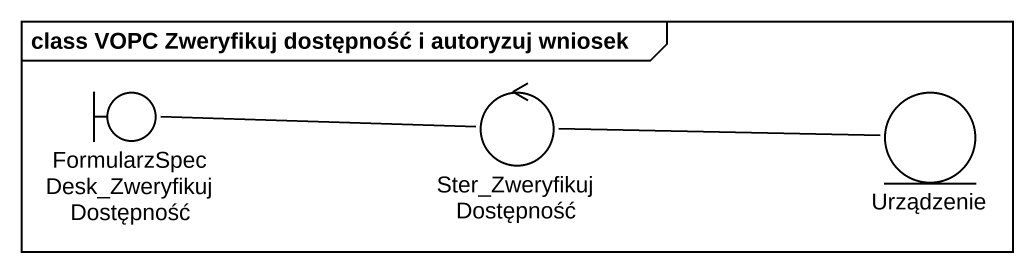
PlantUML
@startuml
mainframe class VOPC Zweryfikuj dostępność i autoryzuj wniosek
boundary "FormularzSpecDesk_ZweryfikujDostępność" as FormularzSpecDesk
control Ster_ZweryfikujDostępność
entity Urządzenie
Ster_ZweryfikujDostępność -left- FormularzSpecDesk
Urządzenie -left- Ster_ZweryfikujDostępność
@enduml
